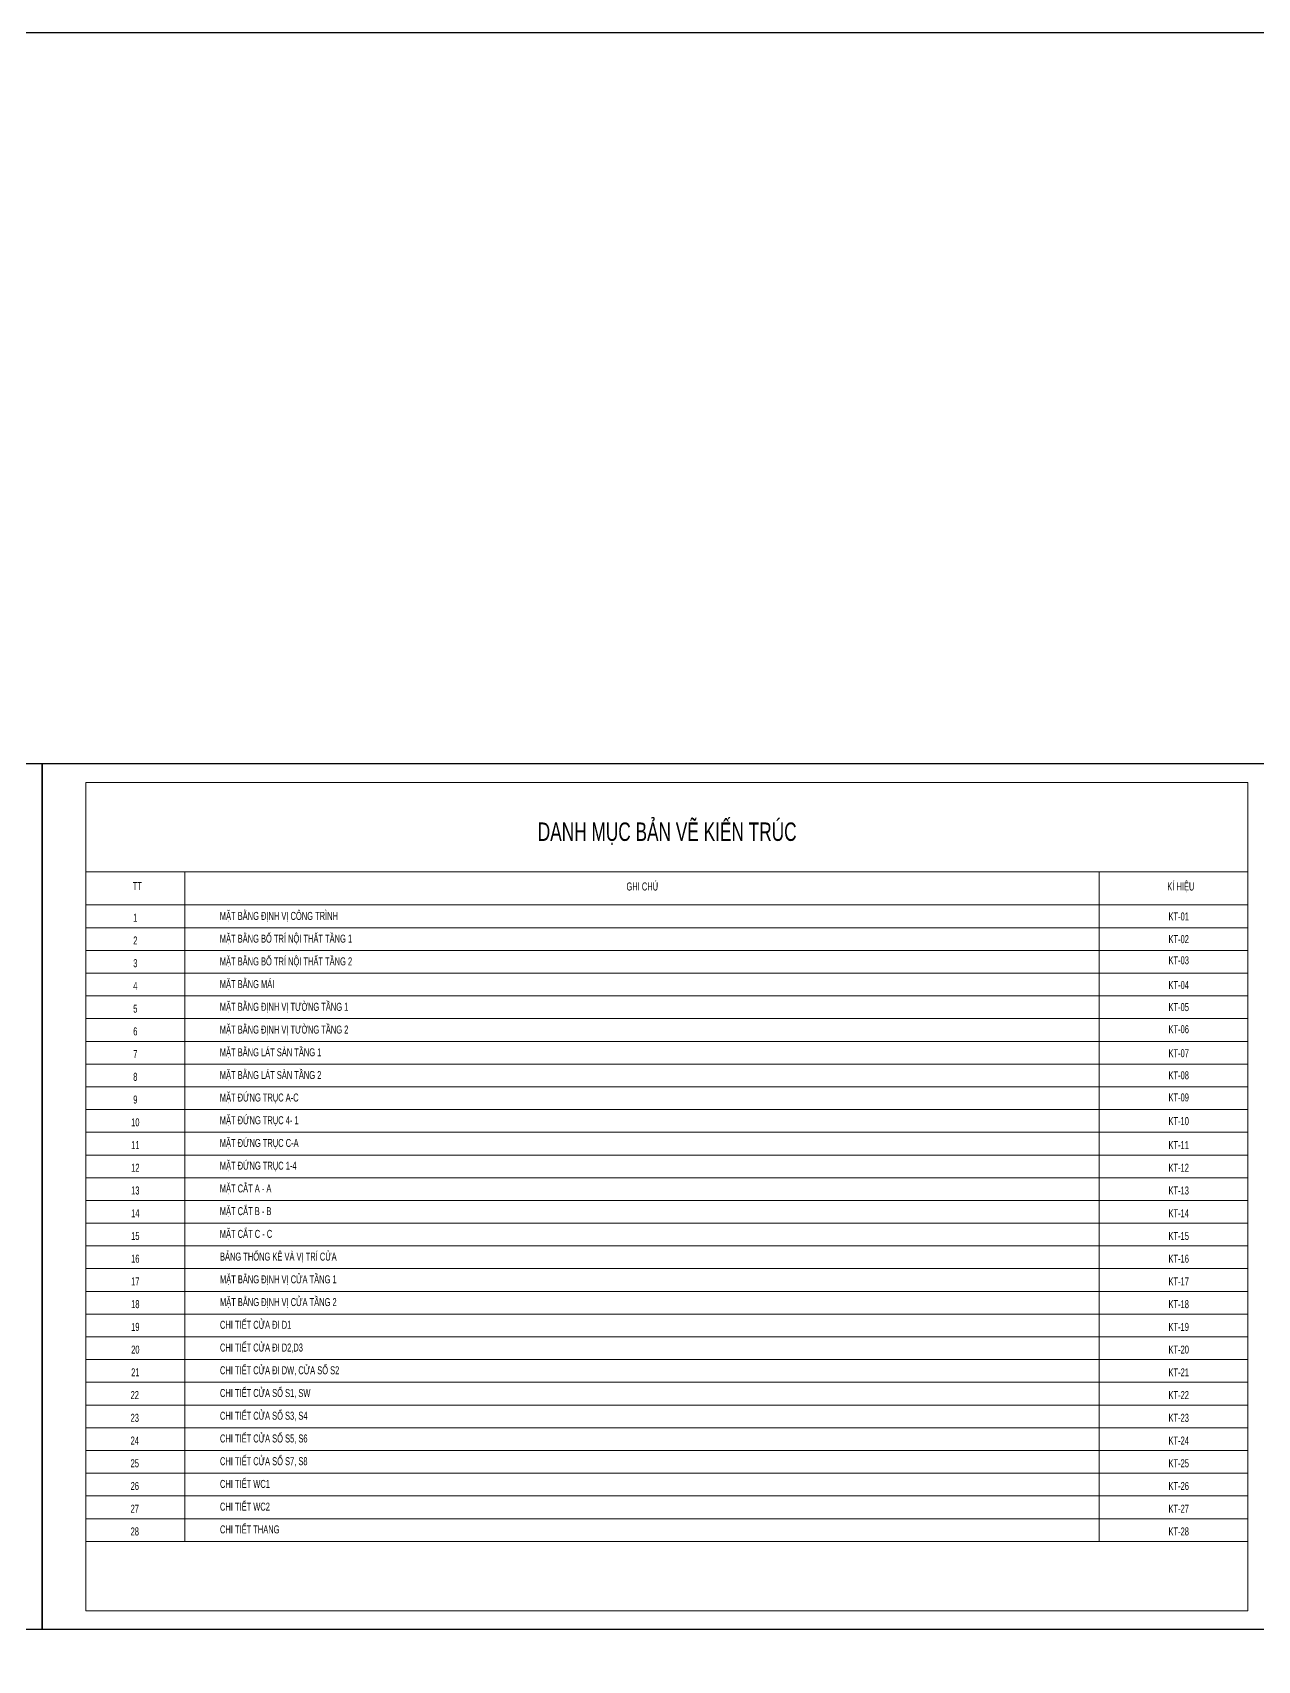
# Model space of a CAD drawing. Header units: inches. Extents: x 274208 to 641690, y -81912 to 129129.
# Drawn here: x 353297 to 395297, y 73312 to 129129 of the extents above; entities that cross this region are included whole.
import ezdxf

# ---------------------------------------------------------------- set-up
doc = ezdxf.new("R2010")
doc.units = ezdxf.units.IN
doc.header["$MEASUREMENT"] = 0
doc.layers.add('05.Text', color=253, linetype='Continuous', lineweight=18)
doc.layers.add('10.Text', color=254, linetype='Continuous', lineweight=18)
doc.layers.add('3', color=2, linetype='Continuous')
doc.layers.add('Tpl_Bound', color=1, linetype='Continuous', plot=False)
doc.styles.add('@hai text dim', font='')
doc.styles.add('STYLE2', font='')
doc.styles.get('@hai text dim').set_extended_font_data('.VnAvantH')
doc.styles.get('STYLE2').set_extended_font_data('.VnAvantH')

msp = doc.modelspace()

# ---------------------------------------------------------------- linework, layer by layer
at = {"layer": '05.Text', "ltscale": 6}
for p, q in [((355122, 100349.2), (394971.6, 100349.2)), ((358516.4, 100349.2), (358516.4, 84406.9)), ((389870.3, 100349.2), (389870.3, 77392.5)), ((355122, 99215.1), (394971.6, 99215.1)), ((355122, 98435.7), (394971.6, 98435.7)), ((355122, 97656.3), (394971.6, 97656.3)), ((356362.5, 97656.3), (357297.8, 97656.3)), ((355122, 96877), (394971.6, 96877)), ((356362.5, 96877), (357297.8, 96877)), ((355122, 96097.6), (394971.6, 96097.6)), ((356362.5, 96097.6), (357297.8, 96097.6)), ((358516.4, 96302.5), (358516.4, 77392.5)), ((355122, 95318.2), (394971.6, 95318.2)), ((356362.5, 95318.2), (357297.8, 95318.2)), ((355122, 94538.8), (394971.6, 94538.8)), ((356362.5, 94538.8), (357297.8, 94538.8)), ((355122, 93759.4), (394971.6, 93759.4)), ((356362.5, 93759.4), (357297.8, 93759.4)), ((355122, 92980.1), (394971.6, 92980.1)), ((356362.5, 92980.1), (357297.8, 92980.1)), ((355122, 92200.7), (394971.6, 92200.7)), ((356362.5, 92200.7), (357297.8, 92200.7)), ((355122, 91421.3), (394971.6, 91421.3)), ((356362.5, 91421.3), (357297.8, 91421.3)), ((355122, 90641.9), (394971.6, 90641.9)), ((356362.5, 90641.9), (357297.8, 90641.9)), ((355122, 89862.5), (394971.6, 89862.5)), ((356362.5, 89862.5), (357297.8, 89862.5)), ((355122, 89083.2), (394971.6, 89083.2)), ((356362.5, 89083.2), (357297.8, 89083.2)), ((355122, 88303.8), (394971.6, 88303.8)), ((356362.5, 88303.8), (357297.8, 88303.8)), ((355122, 87524.4), (394971.6, 87524.4)), ((355122, 87524.4), (394971.6, 87524.4)), ((356362.5, 87524.4), (357297.8, 87524.4)), ((355122, 86745), (394971.6, 86745)), ((356362.5, 86745), (357297.8, 86745)), ((355122, 85965.6), (394971.6, 85965.6)), ((356362.5, 85965.6), (357297.8, 85965.6)), ((355122, 85186.3), (394971.6, 85186.3)), ((356362.5, 85186.3), (357297.8, 85186.3)), ((355122, 84406.9), (394971.6, 84406.9)), ((355122, 84406.9), (394971.6, 84406.9)), ((356362.5, 84406.9), (357297.8, 84406.9)), ((355122, 83627.5), (394971.6, 83627.5)), ((355122, 83627.5), (394971.6, 83627.5)), ((356362.5, 83627.5), (357297.8, 83627.5)), ((355122, 82848.1), (394971.6, 82848.1)), ((355122, 82068.7), (394971.6, 82068.7)), ((355122, 81289.4), (394971.6, 81289.4)), ((355122, 80510), (394971.6, 80510)), ((355122, 79730.6), (394971.6, 79730.6)), ((355122, 78951.2), (394971.6, 78951.2)), ((355122, 78171.8), (394971.6, 78171.8)), ((394971.6, 77392.5), (355122, 77392.5)), ((355122, 77392.5), (394971.6, 77392.5))]:
    msp.add_line(p, q, dxfattribs=at)
for points in [[(311622.4, 74366.9), (311622.4, 104066.6), (353622, 104066.6), (353622, 74366.9)], [(353622, 74366.9), (353622, 104066.6), (395621.6, 104066.6), (395621.6, 74366.9)], [(355122, 75016.9), (355122, 103416.6), (394971.6, 103416.6), (394971.6, 75016.9)]]:
    msp.add_lwpolyline(points, close=True, dxfattribs=at)
at = {"layer": '3'}
msp.add_lwpolyline([(274207.7, 129128.5), (641690.3, 129128.5), (641690.3, -81911.6), (274207.7, -81911.6)], close=True, dxfattribs=at)
at = {"layer": 'Tpl_Bound', "color": 1}
for points in [[(311622.4, 74366.9), (311622.4, 104066.6), (353622, 104066.6), (353622, 74366.9)], [(353622, 74366.9), (353622, 104066.6), (395621.6, 104066.6), (395621.6, 74366.9)]]:
    msp.add_lwpolyline(points, close=True, dxfattribs=at)

# ---------------------------------------------------------------- texts
at = {"layer": '10.Text', "ltscale": 6, "width": 0.7}
for s, height, style, p in [('danh môc b¶n vÏ kiÕn tróc', 632.093, 'STYLE2', (370619.4, 101411.5)), ('tt', 274.35, '@hai text dim', (356735, 99728)), ('ghi chó', 274.35, '@hai text dim', (373661, 99712)), ('kÝ hiÖu', 274.35, '@hai text dim', (392204.5, 99712)), ('1', 274.3, '@hai text dim', (356749.7, 98640.5)), ('mÆt b»ng §ÞNH VÞ C¤NG TR×NH', 274.346, '@hai text dim', (359717.7, 98703)), ('kt-01', 274.35, '@hai text dim', (392247.9, 98685.5)), ('mÆt b»ng Bè TRÝ NéI THÊT TÇNG 1', 274.346, '@hai text dim', (359717.7, 97923.7)), ('2', 274.3, '@hai text dim', (356749.7, 97861.1)), ('kt-02', 274.35, '@hai text dim', (392247.9, 97906.1)), ('3', 274.3, '@hai text dim', (356749.7, 97081.8)), ('mÆt b»ng Bè TRÝ NéI THÊT TÇNG 2', 274.346, '@hai text dim', (359717.7, 97144.3)), ('kt-03', 274.35, '@hai text dim', (392247.9, 97181.5)), ('4', 274.3, '@hai text dim', (356749.7, 96302.4)), ('mÆt b»ng m¸i', 274.346, '@hai text dim', (359717.7, 96364.9)), ('kt-04', 274.35, '@hai text dim', (392247.9, 96333.5)), ('5', 274.3, '@hai text dim', (356749.7, 95523)), ('mÆt b»ng ®Þnh vÞ t\xadêng TÇNG 1', 274.346, '@hai text dim', (359717.7, 95585.5)), ('kt-05 ', 274.35, '@hai text dim', (392247.9, 95576.6)), ('6', 274.3, '@hai text dim', (356749.7, 94743.6)), ('mÆt b»ng ®Þnh vÞ t\xadêng TÇNG 2', 274.346, '@hai text dim', (359717.7, 94806.1)), ('kt-06', 274.35, '@hai text dim', (392247.9, 94817.8)), ('mÆt b»ng L¸T SµN TÇNG 1', 274.346, '@hai text dim', (359717.7, 94026.8)), ('7', 274.3, '@hai text dim', (356749.7, 93964.2)), ('kt-07', 274.35, '@hai text dim', (392247.9, 93995.4)), ('8', 274.3, '@hai text dim', (356749.7, 93184.9)), ('mÆt b»ng L¸T SµN TÇNG 2', 274.346, '@hai text dim', (359717.7, 93247.4)), ('kt-08 ', 274.35, '@hai text dim', (392247.9, 93238.4)), ('9', 274.3, '@hai text dim', (356749.7, 92405.5)), ('mÆt ®øng trôc A-C', 274.346, '@hai text dim', (359717.7, 92476.4)), ('kt-09', 274.35, '@hai text dim', (392247.9, 92479.7)), ('10', 274.35, '@hai text dim', (356678.3, 91626.1)), ('mÆt ®øng trôc 4- 1', 274.346, '@hai text dim', (359717.7, 91697)), ('kt-10', 274.35, '@hai text dim', (392247.9, 91669)), ('11', 274.35, '@hai text dim', (356678.3, 90846.7)), ('mÆt ®øng trôc C-A', 274.346, '@hai text dim', (359717.7, 90917.6)), ('kt-11', 274.35, '@hai text dim', (392247.9, 90846.7)), ('mÆt ®øng trôc 1-4', 274.346, '@hai text dim', (359717.7, 90138.2)), ('12', 274.35, '@hai text dim', (356678.3, 90067.3)), ('kt-12 ', 274.35, '@hai text dim', (392247.9, 90067.3)), ('13', 274.35, '@hai text dim', (356678.3, 89288)), ('mÆt c¾t a - a', 274.346, '@hai text dim', (359717.7, 89358.8)), ('kt-13 ', 274.35, '@hai text dim', (392247.9, 89288)), ('14', 274.35, '@hai text dim', (356678.3, 88508.6)), ('mÆt c¾t b - b', 274.346, '@hai text dim', (359717.7, 88579.5)), ('kt-14 ', 274.35, '@hai text dim', (392247.9, 88508.6)), ('15', 274.35, '@hai text dim', (356678.3, 87729.2)), ('mÆt c¾t C - C', 274.346, '@hai text dim', (359717.7, 87800.1)), ('kt-15 ', 274.35, '@hai text dim', (392247.9, 87729.2)), ('16', 274.35, '@hai text dim', (356678.3, 86949.8)), ('B¶NG THèNG K£ Vµ VÞ TRÝ CöA', 274.346, '@hai text dim', (359723.6, 87020.7)), ('kt-16', 274.35, '@hai text dim', (392247.9, 86949.8)), ('mÆt b»ng ®Þnh vÞ cöa TÇNG 1 ', 274.346, '@hai text dim', (359723.6, 86241.3)), ('17', 274.35, '@hai text dim', (356678.3, 86170.4)), ('kt-17 ', 274.35, '@hai text dim', (392247.9, 86170.4)), ('18', 274.35, '@hai text dim', (356678.3, 85391.1)), ('mÆt b»ng ®Þnh vÞ cöa TÇNG 2 ', 274.346, '@hai text dim', (359723.6, 85461.9)), ('kt-18 ', 274.35, '@hai text dim', (392247.9, 85391.1)), ('19', 274.35, '@hai text dim', (356678.3, 84611.7)), ('chi tiÕt cöa ®i D1', 274.346, '@hai text dim', (359723.6, 84682.6)), ('kt-19', 274.35, '@hai text dim', (392247.9, 84611.7)), ('20', 274.35, '@hai text dim', (356678.3, 83832.3)), ('chi tiÕt cöa ®i D2,d3', 274.346, '@hai text dim', (359723.6, 83903.2)), ('kt-20', 274.35, '@hai text dim', (392247.9, 83832.3)), ('21', 274.35, '@hai text dim', (356678.3, 83052.9)), ('chi tiÕt cöa §I DW, CöA Sæ S2', 274.346, '@hai text dim', (359723.6, 83123.8)), ('kt-21 ', 274.35, '@hai text dim', (392247.9, 83052.9)), ('chi tiÕt cöa sæ S1, SW', 274.346, '@hai text dim', (359723.6, 82344.4)), ('22', 274.35, '@hai text dim', (356659.1, 82273.5)), ('kt-22 ', 274.35, '@hai text dim', (392247.9, 82273.5)), ('23', 274.35, '@hai text dim', (356659.1, 81494.2)), ('chi tiÕt cöa sæ S3, S4', 274.346, '@hai text dim', (359723.6, 81565)), ('kt-23', 274.35, '@hai text dim', (392247.9, 81494.2)), ('24', 274.35, '@hai text dim', (356659.1, 80714.8)), ('chi tiÕt cöa sæ S5, S6', 274.346, '@hai text dim', (359723.6, 80785.7)), ('kt-24 ', 274.35, '@hai text dim', (392247.9, 80714.8)), ('25', 274.35, '@hai text dim', (356659.1, 79935.4)), ('chi tiÕt cöa sæ S7, S8', 274.346, '@hai text dim', (359723.6, 80006.3)), ('kt-25 ', 274.35, '@hai text dim', (392247.9, 79935.4)), ('26', 274.35, '@hai text dim', (356659.1, 79156)), ('chi tiÕt WC1', 274.346, '@hai text dim', (359723.6, 79226.9)), ('kt-26 ', 274.35, '@hai text dim', (392247.9, 79156)), ('chi tiÕt WC2', 274.346, '@hai text dim', (359723.6, 78447.5)), ('27', 274.35, '@hai text dim', (356659.1, 78376.6)), ('kt-27', 274.35, '@hai text dim', (392247.9, 78376.6)), ('28', 274.35, '@hai text dim', (356659.1, 77597.3)), ('chi tiÕt THANG', 274.346, '@hai text dim', (359723.6, 77668.1)), ('kt-28', 274.35, '@hai text dim', (392247.9, 77597.3))]:
    msp.add_text(s, height=height, dxfattribs=dict(at, style=style)).set_placement(p)

doc.saveas('drawing.dxf')
